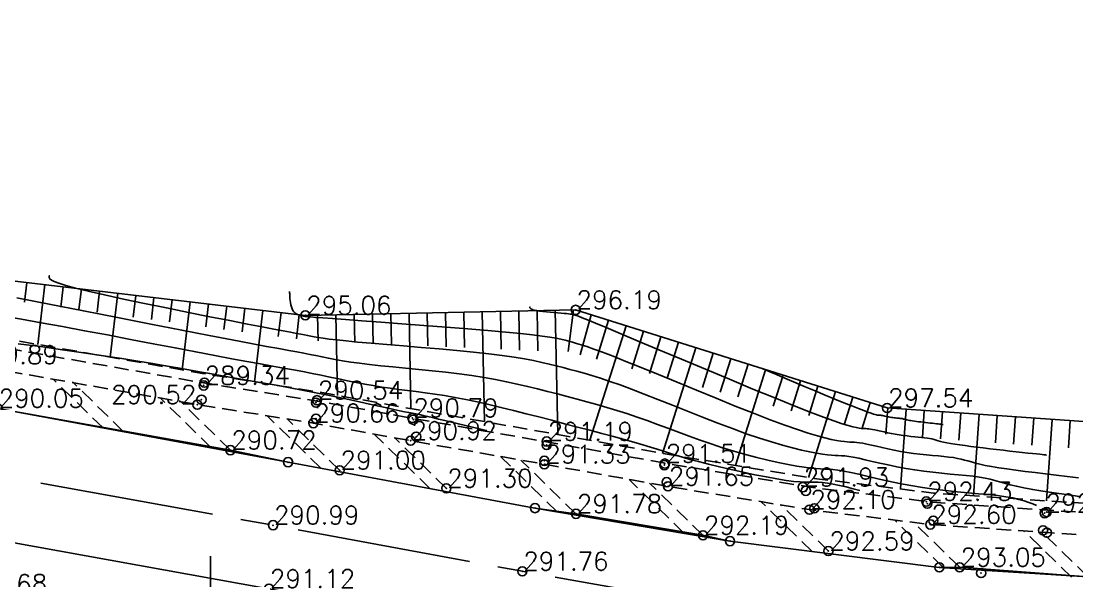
# Model space of a CAD drawing. Header units: millimetres. Extents: x 524954 to 526204, y 9523489 to 9524010.
# Drawn here: x 525789.6 to 525847.4, y 9523801.2 to 9523831.8 of the extents above; entities that cross this region are included whole.
import ezdxf
from ezdxf.enums import TextEntityAlignment as Align

# ---------------------------------------------------------------- set-up
doc = ezdxf.new("R2010")
doc.units = ezdxf.units.MM
doc.header["$PDMODE"] = 32
doc.header["$PDSIZE"] = 0.5
doc.linetypes.add('AXES2', pattern=[28.575, 19.05, -3.175, 3.175, -3.175])
doc.linetypes.add('CACHE2', pattern=[4.7625, 3.175, -1.5875])
for name, color, linetype in [('Axe_Route_Existante', 1, 'AXES2'), ('Bas_Talus', 40, 'CACHE2'), ('Bord_Route_Existante', 6, 'Continuous'), ('Caniveau', 5, 'CACHE2'), ('Carroyage', 7, 'Continuous'), ('CN_01_00', 3, 'Continuous'), ('CN_02_00', 4, 'Continuous'), ('CN_05_00', 6, 'Continuous'), ('Haut_Talus', 30, 'Continuous'), ('Talus', 2, 'Continuous'), ('TopoAlt', 3, 'Continuous'), ('TOPOJIS', 7, 'Continuous')]:
    doc.layers.add(name, color=color, linetype=linetype)
doc.layers.add('Bord_Route_Existante_POLY3D', color=6, linetype='Continuous', plot=False)
doc.styles.add('Simplex 1.0', font='Simplex.shx', dxfattribs={"width": 0.99, "height": 1})

# ---------------------------------------------------------------- blocks, each defined once
blk = doc.blocks.new('TCPOINT M')
at = {"color": 0}
blk.add_point((0, 0), dxfattribs=at)
at = {"layer": 'TopoAlt', "style": 'Simplex 1.0', "width": 0.99}
blk.add_attdef('ALT', (0.15, 0.15), '', height=1, dxfattribs=at)

msp = doc.modelspace()

# ---------------------------------------------------------------- linework, layer by layer
at = {"layer": 'Axe_Route_Existante', "ltscale": 0.5, "flags": 128}
msp.add_lwpolyline([(525586.699, 9523773.004), (525594.438, 9523777.106), (525618.223, 9523789.407), (525625.013, 9523793.73), (525631.595, 9523797.596), (525637.632, 9523800.898), (525652.791, 9523807.42), (525669.106, 9523811.823), (525685.979, 9523814.884), (525693.088, 9523815.654), (525707.454, 9523816.694), (525717.039, 9523816.84), (525725.297, 9523816.644), (525729.698, 9523816.378), (525741.406, 9523815.177), (525741.84, 9523815.117), (525749.699, 9523813.877), (525775.145, 9523809.302), (525803.422, 9523804.201), (525817.048, 9523801.682), (525827.851, 9523799.771), (525839.056, 9523798.429), (525854.65, 9523797.376), (525870.172, 9523796.814), (525884.208, 9523797.02), (525899.003, 9523797.789), (525917.125, 9523799.773), (525932.341, 9523803.156), (525937.747, 9523804.809), (525941.803, 9523806.256), (525947.141, 9523808.768), (525964.848, 9523819.198), (525980.541, 9523832.453), (525991.817, 9523846.401), (526001.896, 9523863.645), (526032.968, 9523917.472), (526051.53, 9523951.634), (526076.259, 9523995.188)], dxfattribs=at)
at = {"layer": 'Bas_Talus', "ltscale": 0.25, "elevation": 307.27, "flags": 128}
msp.add_lwpolyline([(525881.294, 9523804.978), (525871.505, 9523804.728), (525863.683, 9523804.653), (525858.572, 9523804.855), (525852.297, 9523805.12), (525845.832, 9523805.515), (525839.522, 9523805.958), (525832.993, 9523806.76), (525825.298, 9523808.024), (525818.556, 9523809.232), (525811.241, 9523810.519), (525805.915, 9523811.481), (525799.568, 9523812.495), (525787.244, 9523814.667), (525774.113, 9523816.964), (525761.901, 9523819.093), (525751.839, 9523820.843), (525742.068, 9523821.856), (525725.768, 9523822.828), (525717.408, 9523823.033), (525706.723, 9523822.589), (525692.876, 9523821.983), (525687.102, 9523821.151)], dxfattribs=at)
at = {"layer": 'Bord_Route_Existante', "flags": 128}
for points in [[(525706.863, 9523820.143), (525717.393, 9523820.37), (525725.373, 9523820.132), (525729.803, 9523819.851), (525742.19, 9523818.603), (525750.344, 9523817.328), (525762.965, 9523815.055), (525776.432, 9523812.608), (525788.363, 9523810.585), (525804.242, 9523807.643), (525817.737, 9523805.134), (525828.397, 9523803.329), (525839.844, 9523801.895), (525847.958, 9523801.382), (525855.218, 9523800.869), (525857.521, 9523800.668), (525861.018, 9523800.588), (525866.911, 9523800.377), (525874.175, 9523800.261), (525875.063, 9523800.284), (525883.995, 9523800.513)], [(525884.152, 9523793.467), (525869.882, 9523793.206), (525856.608, 9523793.696), (525854.234, 9523793.913), (525841.914, 9523794.627), (525838.504, 9523795.053), (525827.467, 9523796.366), (525816.218, 9523798.392), (525803.195, 9523800.73), (525774.527, 9523805.903), (525748.816, 9523810.429), (525741.663, 9523811.609), (525729.63, 9523812.83), (525724.918, 9523813.109), (525716.953, 9523813.279), (525707.671, 9523813.078)]]:
    msp.add_lwpolyline(points, dxfattribs=at)
at = {"layer": 'Bord_Route_Existante_POLY3D'}
for points in [[(525884.152, 9523793.467, 296.28), (525869.882, 9523793.206, 295.29), (525856.608, 9523793.696, 294.37), (525854.234, 9523793.913, 294.25), (525841.914, 9523794.627, 293.41), (525838.504, 9523795.053, 293.2), (525827.467, 9523796.366, 292.48), (525816.218, 9523798.392, 291.82), (525803.195, 9523800.73, 291.12), (525774.527, 9523805.903, 289.5), (525748.816, 9523810.429, 287.94), (525741.663, 9523811.609, 287.54), (525740.831, 9523811.708, 287.51), (525729.63, 9523812.83, 286.9), (525724.918, 9523813.109, 286.61), (525716.953, 9523813.279, 286.07), (525707.671, 9523813.078, 285.48)], [(525881.044, 9523800.455, 295.89), (525875.063, 9523800.284, 295.44), (525874.175, 9523800.261, 295.36), (525870.323, 9523800.341, 295.13), (525866.911, 9523800.377, 294.87), (525866.382, 9523800.409, 294.74), (525861.018, 9523800.588, 294.51), (525860.511, 9523800.671, 294.39), (525857.521, 9523800.668, 294.25), (525855.218, 9523800.869, 294.13), (525854.132, 9523801.009, 293.94), (525847.958, 9523801.382, 293.49), (525840.957, 9523801.899, 293.05), (525839.844, 9523801.895, 293.13), (525828.397, 9523803.329, 292.37), (525826.92, 9523803.647, 292.19), (525819.976, 9523804.822, 291.78), (525817.737, 9523805.134, 291.72), (525804.242, 9523807.643, 290.92), (525801.089, 9523808.3, 290.72), (525788.363, 9523810.585, 290.05)]]:
    msp.add_polyline3d(points, dxfattribs=at)
at = {"layer": 'Caniveau', "ltscale": 0.25, "flags": 128}
for points, elevation in [([(526001.693, 9523876.706), (525992.67, 9523862.583), (525988.317, 9523856.056), (525986.483, 9523853.58), (525979.846, 9523844.667), (525972.556, 9523835.757), (525965.764, 9523828.474), (525959.142, 9523822.599), (525952.525, 9523818.152), (525945.24, 9523814.478), (525937.422, 9523811.365), (525929.415, 9523808.87), (525922.977, 9523807.359), (525911.343, 9523805.517), (525900.219, 9523804.772), (525883.548, 9523804.534), (525871.514, 9523804.226), (525863.676, 9523804.152), (525858.551, 9523804.354), (525852.271, 9523804.619), (525845.799, 9523805.015), (525839.474, 9523805.458), (525832.921, 9523806.263), (525825.213, 9523807.529), (525818.468, 9523808.739), (525811.153, 9523810.025), (525805.831, 9523810.986), (525799.485, 9523812), (525787.157, 9523814.173), (525774.027, 9523816.47), (525761.815, 9523818.599), (525751.77, 9523820.346), (525742.028, 9523821.356), (525725.747, 9523822.327), (525717.412, 9523822.531), (525706.745, 9523822.088), (525692.923, 9523821.483), (525685.51, 9523820.415), (525667.69, 9523817.467), (525650.531, 9523812.577), (525633.827, 9523805.677), (525628.951, 9523803.575)], 307.27), ([(526002.725, 9523876.046), (525993.696, 9523861.913), (525989.319, 9523855.351), (525987.467, 9523852.849), (525980.812, 9523843.913), (525973.479, 9523834.951), (525966.621, 9523827.596), (525959.894, 9523821.628), (525953.145, 9523817.092), (525945.744, 9523813.359), (525937.832, 9523810.209), (525929.738, 9523807.687), (525923.213, 9523806.156), (525911.48, 9523804.298), (525900.269, 9523803.548), (525883.572, 9523803.309), (525871.536, 9523803.001), (525863.657, 9523802.926), (525858.501, 9523803.129), (525852.208, 9523803.396), (525845.719, 9523803.793), (525839.356, 9523804.238), (525832.747, 9523805.05), (525825.006, 9523806.322), (525818.254, 9523807.532), (525810.938, 9523808.819), (525805.625, 9523809.779), (525799.282, 9523810.792), (525786.945, 9523812.967), (525773.816, 9523815.263), (525761.605, 9523817.392), (525751.602, 9523819.132), (525741.928, 9523820.134), (525725.695, 9523821.102), (525717.422, 9523821.306), (525706.806, 9523820.864), (525693.255, 9523820.056), (525685.68, 9523819.201), (525667.959, 9523816.269), (525650.934, 9523811.417), (525634.345, 9523804.565), (525630.007, 9523801.744)], 307.27), ([(525794.124, 9523809.518), (525791.395, 9523812.182)], -0.08), ([(525800.056, 9523808.419), (525797.261, 9523811.148)], 290.64), ([(525801.089, 9523808.3), (525798.301, 9523811.022)], 290.72), ([(525806.039, 9523807.309), (525803.096, 9523810.183)], 290.92), ([(525807.058, 9523807.204), (525804.185, 9523810.009)], 291), ([(525812.004, 9523806.196), (525808.95, 9523809.178)], 291.22), ([(525812.892, 9523806.219), (525810.068, 9523808.976)], 291.3), ([(525818.956, 9523804.927), (525815.856, 9523807.954)], 291.7), ([(525819.976, 9523804.822), (525816.968, 9523807.758)], 291.78), ([(525825.902, 9523803.751), (525822.879, 9523806.703)], 292.11), ([(525826.92, 9523803.647), (525823.996, 9523806.503)], 292.19), ([(525832.894, 9523802.761), (525830.107, 9523805.483)], 292.51), ([(525833.782, 9523802.785), (525831.202, 9523805.304)], 292.59), ([(525840.069, 9523801.875), (525837.404, 9523804.478)], 292.97), ([(525840.957, 9523801.899), (525838.446, 9523804.35)], 293.05), ([(525847.07, 9523801.359), (525844.489, 9523803.879)], -0.08)]:
    msp.add_lwpolyline(points, dxfattribs=dict(at, elevation=elevation))
for points in [[(525795.248, 9523809.309), (525792.461, 9523812.031)], [(525847.958, 9523801.382), (525845.471, 9523803.81)]]:
    msp.add_lwpolyline(points, dxfattribs=at)
at = {"layer": 'Carroyage'}
msp.add_line((525800, 9523797.5), (525800, 9523802.5), dxfattribs=at)
at = {"layer": 'CN_01_00', "flags": 128}
for points, elevation in [([(525789.405, 9523816.626), (525791.188, 9523816.278), (525793.05, 9523815.913), (525794.923, 9523815.547), (525796.739, 9523815.192), (525798.432, 9523814.863), (525799.933, 9523814.572), (525801.192, 9523814.33), (525802.224, 9523814.134), (525803.061, 9523813.977), (525803.734, 9523813.852), (525804.276, 9523813.752), (525804.718, 9523813.67), (525805.093, 9523813.6), (525805.432, 9523813.534), (525805.764, 9523813.468), (525806.1, 9523813.4), (525806.449, 9523813.33), (525806.821, 9523813.26), (525807.223, 9523813.19), (525807.664, 9523813.12), (525808.153, 9523813.051), (525808.698, 9523812.982), (525809.305, 9523812.916), (525809.963, 9523812.849), (525810.66, 9523812.782), (525811.384, 9523812.711), (525812.122, 9523812.637), (525812.859, 9523812.558), (525813.585, 9523812.471), (525814.286, 9523812.377), (525814.952, 9523812.273), (525815.585, 9523812.161), (525816.19, 9523812.042), (525816.772, 9523811.916), (525817.335, 9523811.785), (525817.885, 9523811.651), (525818.426, 9523811.513), (525818.963, 9523811.374), (525819.501, 9523811.233), (525820.04, 9523811.091), (525820.581, 9523810.945), (525821.124, 9523810.795), (525821.669, 9523810.637), (525822.216, 9523810.472), (525822.767, 9523810.298), (525823.321, 9523810.112), (525823.878, 9523809.915), (525824.44, 9523809.709), (525825.009, 9523809.496), (525825.584, 9523809.28), (525826.168, 9523809.063), (525826.762, 9523808.849), (525827.367, 9523808.639), (525827.984, 9523808.438), (525828.613, 9523808.248), (525829.244, 9523808.071), (525829.866, 9523807.908), (525830.469, 9523807.76), (525831.042, 9523807.631), (525831.572, 9523807.521), (525832.05, 9523807.432), (525832.463, 9523807.365), (525832.807, 9523807.321), (525833.093, 9523807.295), (525833.341, 9523807.281), (525833.567, 9523807.271), (525833.79, 9523807.261), (525834.027, 9523807.242), (525834.298, 9523807.21), (525834.618, 9523807.157), (525835.003, 9523807.08), (525835.448, 9523806.981), (525835.945, 9523806.867), (525836.486, 9523806.743), (525837.062, 9523806.615), (525837.666, 9523806.488), (525838.29, 9523806.368), (525838.925, 9523806.261), (525839.564, 9523806.171), (525840.197, 9523806.096), (525840.819, 9523806.032), (525841.42, 9523805.975), (525841.994, 9523805.923), (525842.532, 9523805.872), (525843.027, 9523805.817), (525843.471, 9523805.757), (525843.858, 9523805.687), (525844.195, 9523805.61), (525844.486, 9523805.529), (525844.741, 9523805.445), (525844.965, 9523805.361), (525845.16, 9523805.283)], 293), ([(525789.492, 9523814.122), (525790.711, 9523813.96), (525791.909, 9523813.794), (525793.063, 9523813.628), (525794.149, 9523813.466), (525795.145, 9523813.313), (525796.035, 9523813.171), (525796.829, 9523813.04), (525797.545, 9523812.918), (525798.198, 9523812.803), (525798.808, 9523812.694), (525799.39, 9523812.589), (525799.961, 9523812.485), (525800.54, 9523812.381), (525801.139, 9523812.276), (525801.758, 9523812.168), (525802.393, 9523812.058), (525803.041, 9523811.945), (525803.697, 9523811.829), (525804.357, 9523811.709), (525805.018, 9523811.586), (525805.675, 9523811.459), (525806.324, 9523811.328), (525806.958, 9523811.196), (525807.57, 9523811.065), (525808.151, 9523810.938), (525808.695, 9523810.818), (525809.193, 9523810.707), (525809.639, 9523810.608), (525810.023, 9523810.524), (525810.344, 9523810.456), (525810.61, 9523810.402), (525810.836, 9523810.357), (525811.037, 9523810.319), (525811.226, 9523810.283), (525811.417, 9523810.245), (525811.625, 9523810.201), (525811.864, 9523810.147), (525812.144, 9523810.082), (525812.461, 9523810.005), (525812.808, 9523809.921), (525813.176, 9523809.83), (525813.557, 9523809.737), (525813.945, 9523809.643), (525814.331, 9523809.552), (525814.707, 9523809.465), (525815.067, 9523809.385), (525815.101, 9523809.378)], 291), ([(525830.18, 9523812.753), (525830.182, 9523812.753), (525830.195, 9523812.747), (525830.231, 9523812.732), (525830.3, 9523812.703), (525830.413, 9523812.655), (525830.583, 9523812.584), (525830.82, 9523812.484), (525831.135, 9523812.351), (525831.534, 9523812.182), (525832.001, 9523811.985), (525832.516, 9523811.769), (525833.056, 9523811.542), (525833.602, 9523811.314), (525834.132, 9523811.094), (525834.625, 9523810.892), (525835.059, 9523810.716), (525835.419, 9523810.573), (525835.708, 9523810.461), (525835.936, 9523810.377), (525836.11, 9523810.316), (525836.241, 9523810.274), (525836.336, 9523810.247), (525836.405, 9523810.232), (525836.455, 9523810.223), (525836.496, 9523810.218), (525836.53, 9523810.215), (525836.56, 9523810.213), (525836.587, 9523810.212), (525836.613, 9523810.211), (525836.642, 9523810.209), (525836.674, 9523810.205), (525836.712, 9523810.199), (525836.758, 9523810.189), (525836.81, 9523810.178), (525836.87, 9523810.164), (525836.934, 9523810.149), (525837.002, 9523810.134), (525837.074, 9523810.119), (525837.149, 9523810.105), (525837.224, 9523810.092), (525837.3, 9523810.081), (525837.375, 9523810.072), (525837.449, 9523810.065), (525837.521, 9523810.058), (525837.589, 9523810.052), (525837.653, 9523810.046), (525837.712, 9523810.039), (525837.765, 9523810.032), (525837.811, 9523810.024), (525837.853, 9523810.014), (525837.892, 9523810.004), (525837.931, 9523809.993), (525837.973, 9523809.981), (525838.019, 9523809.969), (525838.073, 9523809.956), (525838.135, 9523809.942), (525838.208, 9523809.929), (525838.292, 9523809.915), (525838.386, 9523809.901), (525838.488, 9523809.886), (525838.597, 9523809.872), (525838.713, 9523809.857), (525838.834, 9523809.842), (525838.959, 9523809.828), (525839.088, 9523809.813), (525839.217, 9523809.798), (525839.344, 9523809.784), (525839.466, 9523809.77), (525839.582, 9523809.757), (525839.687, 9523809.746), (525839.78, 9523809.735), (525839.859, 9523809.727), (525839.921, 9523809.72), (525839.967, 9523809.715), (525840, 9523809.711), (525840.022, 9523809.709), (525840.036, 9523809.708), (525840.043, 9523809.707), (525840.045, 9523809.707), (525840.046, 9523809.706)], 297)]:
    msp.add_lwpolyline(points, dxfattribs=dict(at, elevation=elevation))
at = {"layer": 'CN_02_00', "flags": 128}
for points, elevation in [([(525791.18, 9523817.832), (525791.18, 9523817.832), (525791.18, 9523817.831), (525791.18, 9523817.828), (525791.18, 9523817.822), (525791.181, 9523817.811), (525791.182, 9523817.796), (525791.183, 9523817.775), (525791.184, 9523817.747), (525791.191, 9523817.71), (525791.222, 9523817.663), (525791.303, 9523817.601), (525791.459, 9523817.523), (525791.714, 9523817.426), (525792.092, 9523817.306), (525792.619, 9523817.161), (525793.32, 9523816.987), (525794.206, 9523816.785), (525795.244, 9523816.56), (525796.386, 9523816.32), (525797.585, 9523816.074), (525798.796, 9523815.83), (525799.97, 9523815.597), (525801.063, 9523815.383), (525802.025, 9523815.195), (525802.824, 9523815.041), (525803.468, 9523814.918), (525803.979, 9523814.821), (525804.38, 9523814.746), (525804.692, 9523814.688), (525804.936, 9523814.643), (525805.135, 9523814.606), (525805.311, 9523814.572), (525805.483, 9523814.537), (525805.671, 9523814.501), (525805.889, 9523814.463), (525806.156, 9523814.421), (525806.487, 9523814.376), (525806.9, 9523814.326), (525807.411, 9523814.272), (525808.036, 9523814.212), (525808.785, 9523814.146), (525809.635, 9523814.074), (525810.558, 9523813.997), (525811.522, 9523813.917), (525812.5, 9523813.832), (525813.46, 9523813.745), (525814.374, 9523813.656), (525815.211, 9523813.565), (525815.95, 9523813.474), (525816.596, 9523813.381), (525817.163, 9523813.288), (525817.664, 9523813.195), (525818.113, 9523813.1), (525818.522, 9523813.006), (525818.905, 9523812.91), (525819.276, 9523812.815), (525819.646, 9523812.718), (525820.026, 9523812.616), (525820.425, 9523812.504), (525820.852, 9523812.377), (525821.315, 9523812.232), (525821.824, 9523812.062), (525822.388, 9523811.864), (525823.015, 9523811.633), (525823.71, 9523811.366), (525824.462, 9523811.07), (525825.256, 9523810.754), (525826.075, 9523810.428), (525826.904, 9523810.1), (525827.726, 9523809.781), (525828.528, 9523809.478), (525829.292, 9523809.202), (525830.005, 9523808.96), (525830.665, 9523808.75), (525831.271, 9523808.572), (525831.822, 9523808.424), (525832.317, 9523808.302), (525832.756, 9523808.206), (525833.137, 9523808.132), (525833.461, 9523808.08), (525833.729, 9523808.045), (525833.953, 9523808.025), (525834.145, 9523808.014), (525834.322, 9523808.007), (525834.496, 9523807.998), (525834.681, 9523807.984), (525834.892, 9523807.959), (525835.142, 9523807.918), (525835.441, 9523807.857), (525835.788, 9523807.78), (525836.176, 9523807.691), (525836.598, 9523807.595), (525837.047, 9523807.495), (525837.518, 9523807.396), (525838.005, 9523807.302), (525838.5, 9523807.219), (525838.998, 9523807.149), (525839.492, 9523807.09), (525839.976, 9523807.04), (525840.445, 9523806.996), (525840.893, 9523806.955), (525841.312, 9523806.915), (525841.698, 9523806.873), (525842.044, 9523806.825), (525842.348, 9523806.771), (525842.621, 9523806.71), (525842.879, 9523806.642), (525843.137, 9523806.569), (525843.41, 9523806.492), (525843.713, 9523806.41), (525844.062, 9523806.325), (525844.471, 9523806.237), (525844.953, 9523806.148), (525845.504, 9523806.057), (525846.116, 9523805.964), (525846.785, 9523805.871), (525847.502, 9523805.776)], 294), ([(525817.462, 9523816.132), (525817.462, 9523816.131), (525817.462, 9523816.131), (525817.463, 9523816.13), (525817.463, 9523816.127), (525817.463, 9523816.123), (525817.463, 9523816.117), (525817.464, 9523816.108), (525817.464, 9523816.096), (525817.466, 9523816.081), (525817.472, 9523816.064), (525817.486, 9523816.044), (525817.514, 9523816.022), (525817.558, 9523816), (525817.623, 9523815.976), (525817.714, 9523815.952), (525817.834, 9523815.929), (525817.986, 9523815.906), (525818.164, 9523815.884), (525818.36, 9523815.864), (525818.565, 9523815.844), (525818.772, 9523815.825), (525818.974, 9523815.808), (525819.161, 9523815.792), (525819.326, 9523815.777), (525819.463, 9523815.764), (525819.574, 9523815.752), (525819.663, 9523815.741), (525819.733, 9523815.731), (525819.787, 9523815.722), (525819.831, 9523815.713), (525819.867, 9523815.705), (525819.9, 9523815.696), (525819.936, 9523815.686), (525819.999, 9523815.665), (525820.115, 9523815.621), (525820.309, 9523815.543), (525820.609, 9523815.421), (525821.04, 9523815.243), (525821.629, 9523814.998), (525822.403, 9523814.674), (525823.374, 9523814.266), (525824.507, 9523813.791), (525825.75, 9523813.27), (525827.056, 9523812.724), (525828.374, 9523812.175), (525829.655, 9523811.645), (525830.849, 9523811.156), (525831.907, 9523810.73), (525832.791, 9523810.383), (525833.509, 9523810.11), (525834.081, 9523809.902), (525834.527, 9523809.75), (525834.868, 9523809.644), (525835.123, 9523809.575), (525835.313, 9523809.533), (525835.457, 9523809.509), (525835.574, 9523809.494), (525835.671, 9523809.485), (525835.755, 9523809.48), (525835.832, 9523809.477), (525835.907, 9523809.473), (525835.988, 9523809.467), (525836.08, 9523809.456), (525836.188, 9523809.438), (525836.319, 9523809.412), (525836.47, 9523809.378), (525836.638, 9523809.34), (525836.822, 9523809.298), (525837.017, 9523809.254), (525837.222, 9523809.211), (525837.434, 9523809.171), (525837.649, 9523809.134), (525837.866, 9523809.104), (525838.081, 9523809.078), (525838.292, 9523809.056), (525838.496, 9523809.037), (525838.69, 9523809.02), (525838.873, 9523809.002), (525839.041, 9523808.984), (525839.191, 9523808.963), (525839.323, 9523808.939), (525839.442, 9523808.913), (525839.555, 9523808.883), (525839.667, 9523808.852), (525839.786, 9523808.818), (525839.917, 9523808.782), (525840.069, 9523808.745), (525840.247, 9523808.707), (525840.457, 9523808.668), (525840.696, 9523808.629), (525840.963, 9523808.588), (525841.253, 9523808.548), (525841.565, 9523808.506), (525841.895, 9523808.465), (525842.241, 9523808.423), (525842.598, 9523808.38), (525842.964, 9523808.338), (525843.332, 9523808.296), (525843.694, 9523808.255), (525844.043, 9523808.216), (525844.372, 9523808.179), (525844.674, 9523808.146), (525844.94, 9523808.117), (525845.163, 9523808.093), (525845.339, 9523808.074), (525845.471, 9523808.059), (525845.566, 9523808.049), (525845.629, 9523808.042), (525845.668, 9523808.038), (525845.688, 9523808.036), (525845.695, 9523808.035), (525845.696, 9523808.035)], 296), ([(525788.671, 9523815.623), (525789.669, 9523815.455), (525790.746, 9523815.267), (525791.902, 9523815.058), (525793.117, 9523814.833), (525794.366, 9523814.598), (525795.624, 9523814.358), (525796.865, 9523814.121), (525798.064, 9523813.89), (525799.197, 9523813.674), (525800.237, 9523813.477), (525801.166, 9523813.303), (525801.991, 9523813.151), (525802.727, 9523813.017), (525803.387, 9523812.898), (525803.986, 9523812.79), (525804.538, 9523812.69), (525805.055, 9523812.593), (525805.553, 9523812.497), (525806.044, 9523812.398), (525806.529, 9523812.298), (525807.01, 9523812.198), (525807.486, 9523812.099), (525807.959, 9523812.004), (525808.429, 9523811.913), (525808.896, 9523811.829), (525809.361, 9523811.753), (525809.825, 9523811.686), (525810.291, 9523811.624), (525810.763, 9523811.566), (525811.246, 9523811.506), (525811.743, 9523811.442), (525812.259, 9523811.37), (525812.797, 9523811.287), (525813.361, 9523811.189), (525813.954, 9523811.073), (525814.574, 9523810.941), (525815.217, 9523810.795), (525815.879, 9523810.637), (525816.557, 9523810.47), (525817.248, 9523810.296), (525817.947, 9523810.116), (525818.651, 9523809.933), (525819.356, 9523809.749), (525820.054, 9523809.567), (525820.736, 9523809.387), (525821.395, 9523809.212), (525822.022, 9523809.043), (525822.608, 9523808.882), (525823.146, 9523808.731), (525823.626, 9523808.592), (525824.046, 9523808.465), (525824.418, 9523808.348), (525824.761, 9523808.239), (525825.093, 9523808.132), (525825.433, 9523808.026), (525825.798, 9523807.916), (525826.206, 9523807.8), (525826.677, 9523807.674), (525827.22, 9523807.537), (525827.822, 9523807.391), (525828.462, 9523807.243), (525829.117, 9523807.097), (525829.766, 9523806.96), (525830.388, 9523806.836), (525830.962, 9523806.731), (525831.465, 9523806.65), (525831.884, 9523806.597), (525832.228, 9523806.567), (525832.516, 9523806.553), (525832.766, 9523806.549), (525832.994, 9523806.548), (525833.218, 9523806.544), (525833.456, 9523806.53), (525833.725, 9523806.499), (525834.038, 9523806.447), (525834.387, 9523806.376), (525834.756, 9523806.291), (525835.134, 9523806.195), (525835.499, 9523806.097)], 292)]:
    msp.add_lwpolyline(points, dxfattribs=dict(at, elevation=elevation))
at = {"layer": 'CN_05_00', "elevation": 295, "flags": 128}
msp.add_lwpolyline([(525804.321, 9523816.982), (525804.321, 9523816.981), (525804.321, 9523816.979), (525804.322, 9523816.971), (525804.322, 9523816.957), (525804.324, 9523816.932), (525804.326, 9523816.896), (525804.329, 9523816.846), (525804.333, 9523816.779), (525804.338, 9523816.694), (525804.345, 9523816.595), (525804.356, 9523816.485), (525804.371, 9523816.37), (525804.392, 9523816.254), (525804.419, 9523816.141), (525804.455, 9523816.036), (525804.499, 9523815.944), (525804.553, 9523815.867), (525804.615, 9523815.805), (525804.681, 9523815.756), (525804.751, 9523815.719), (525804.82, 9523815.691), (525804.887, 9523815.67), (525804.949, 9523815.655), (525805.003, 9523815.644), (525805.049, 9523815.636), (525805.085, 9523815.629), (525805.114, 9523815.623), (525805.137, 9523815.619), (525805.154, 9523815.616), (525805.168, 9523815.613), (525805.179, 9523815.611), (525805.189, 9523815.609), (525805.203, 9523815.607), (525805.241, 9523815.603), (525805.329, 9523815.595), (525805.491, 9523815.582), (525805.752, 9523815.562), (525806.136, 9523815.533), (525806.668, 9523815.493), (525807.374, 9523815.441), (525808.265, 9523815.376), (525809.307, 9523815.299), (525810.455, 9523815.213), (525811.66, 9523815.122), (525812.878, 9523815.028), (525814.061, 9523814.933), (525815.163, 9523814.841), (525816.137, 9523814.754), (525816.948, 9523814.674), (525817.608, 9523814.601), (525818.137, 9523814.535), (525818.557, 9523814.473), (525818.89, 9523814.415), (525819.159, 9523814.361), (525819.384, 9523814.308), (525819.588, 9523814.255), (525819.791, 9523814.202), (525820.013, 9523814.14), (525820.27, 9523814.062), (525820.581, 9523813.96), (525820.962, 9523813.827), (525821.432, 9523813.653), (525822.009, 9523813.431), (525822.709, 9523813.153), (525823.542, 9523812.816), (525824.485, 9523812.43), (525825.503, 9523812.012), (525826.565, 9523811.576), (525827.639, 9523811.138), (525828.691, 9523810.713), (525829.688, 9523810.317), (525830.599, 9523809.966), (525831.398, 9523809.671), (525832.087, 9523809.43), (525832.676, 9523809.237), (525833.175, 9523809.087), (525833.593, 9523808.973), (525833.94, 9523808.89), (525834.225, 9523808.833), (525834.459, 9523808.794), (525834.652, 9523808.77), (525834.812, 9523808.755), (525834.95, 9523808.747), (525835.077, 9523808.742), (525835.202, 9523808.736), (525835.334, 9523808.726), (525835.486, 9523808.707), (525835.665, 9523808.678), (525835.88, 9523808.635), (525836.129, 9523808.579), (525836.407, 9523808.516), (525836.71, 9523808.446), (525837.032, 9523808.374), (525837.37, 9523808.304), (525837.719, 9523808.237), (525838.075, 9523808.177), (525838.432, 9523808.126), (525838.786, 9523808.084), (525839.134, 9523808.048), (525839.47, 9523808.017), (525839.791, 9523807.987), (525840.092, 9523807.959), (525840.369, 9523807.928), (525840.618, 9523807.894), (525840.836, 9523807.855), (525841.032, 9523807.811), (525841.217, 9523807.763), (525841.402, 9523807.71), (525841.598, 9523807.655), (525841.815, 9523807.596), (525842.066, 9523807.535), (525842.359, 9523807.472), (525842.705, 9523807.408), (525843.1, 9523807.343), (525843.54, 9523807.276), (525844.019, 9523807.209), (525844.533, 9523807.141), (525845.078, 9523807.072), (525845.647, 9523807.003), (525846.237, 9523806.933), (525846.84, 9523806.863), (525847.447, 9523806.793)], dxfattribs=at)
at = {"layer": 'Haut_Talus', "flags": 128}
msp.add_lwpolyline([(525685.716, 9523824.916), (525696.191, 9523824.896), (525705.373, 9523824.438), (525716.594, 9523827.293), (525723.404, 9523830.451), (525728.737, 9523828.949), (525737.27, 9523827.911), (525739.501, 9523826.7), (525750.138, 9523826.495), (525757.138, 9523823.986), (525781.586, 9523818.453), (525805.182, 9523815.671), (525819.959, 9523815.97), (525836.994, 9523810.609), (525836.994, 9523810.609), (525869.507, 9523808.355), (525882.184, 9523807.686)], dxfattribs=at)
at = {"layer": 'Talus'}
for p, q in [((525789.958, 9523817.466), (525789.832, 9523816.396, 102.423)), ((525790.951, 9523817.349), (525790.566, 9523814.082, 307.27)), ((525791.944, 9523817.232), (525791.814, 9523816.124, 102.423)), ((525792.938, 9523817.115), (525792.805, 9523815.988, 102.423)), ((525793.931, 9523816.998), (525793.796, 9523815.852, 102.423)), ((525794.924, 9523816.881), (525794.512, 9523813.386, 307.27)), ((525795.917, 9523816.764), (525795.777, 9523815.58, 102.423)), ((525796.91, 9523816.647), (525796.768, 9523815.444, 102.423)), ((525797.903, 9523816.529), (525797.759, 9523815.308, 102.423)), ((525798.896, 9523816.412), (525798.458, 9523812.69, 307.27)), ((525799.889, 9523816.295), (525799.741, 9523815.036, 102.423)), ((525800.883, 9523816.178), (525800.732, 9523814.904, 102.423)), ((525801.876, 9523816.061), (525801.724, 9523814.774, 102.423)), ((525802.869, 9523815.944), (525802.409, 9523812.041, 307.27)), ((525803.862, 9523815.827), (525803.707, 9523814.512, 102.423)), ((525804.855, 9523815.71), (525804.699, 9523814.382, 102.423)), ((525805.853, 9523815.685), (525805.881, 9523814.282, 102.423)), ((525806.852, 9523815.705), (525806.942, 9523811.295, 307.27)), ((525807.852, 9523815.725), (525807.883, 9523814.188, 102.423)), ((525808.852, 9523815.746), (525808.884, 9523814.141, 102.423)), ((525809.852, 9523815.766), (525809.886, 9523814.094, 102.423)), ((525810.852, 9523815.786), (525810.957, 9523810.57, 307.27)), ((525811.851, 9523815.806), (525811.888, 9523814.001, 102.423)), ((525812.851, 9523815.826), (525812.889, 9523813.956, 102.423)), ((525813.851, 9523815.847), (525813.89, 9523813.911, 102.423)), ((525814.851, 9523815.867), (525814.972, 9523809.862, 307.27)), ((525815.851, 9523815.887), (525815.892, 9523813.82, 102.423)), ((525816.85, 9523815.907), (525816.894, 9523813.775, 102.423)), ((525817.85, 9523815.927), (525817.895, 9523813.729, 102.423)), ((525818.85, 9523815.948), (525818.983, 9523809.156, 307.27)), ((525819.85, 9523815.968), (525819.561, 9523813.697, 102.423)), ((525820.809, 9523815.703), (525820.2, 9523813.52, 102.423)), ((525822.717, 9523815.102), (525820.746, 9523808.84, 307.27)), ((525821.763, 9523815.402), (525821.093, 9523813.274, 102.423)), ((525823.67, 9523814.802), (525823.026, 9523812.755, 102.423)), ((525824.624, 9523814.502), (525823.993, 9523812.496, 102.423)), ((525826.532, 9523813.902), (525824.715, 9523808.128, 307.27)), ((525825.578, 9523814.202), (525824.96, 9523812.236, 102.423)), ((525827.486, 9523813.601), (525826.894, 9523811.72, 102.423)), ((525828.44, 9523813.301), (525827.862, 9523811.465, 102.423)), ((525830.348, 9523812.701), (525828.7, 9523807.465, 307.27)), ((525829.394, 9523813.001), (525828.83, 9523811.21, 102.423)), ((525831.301, 9523812.401), (525830.767, 9523810.701, 102.423)), ((525832.255, 9523812.1), (525831.735, 9523810.446, 102.423)), ((525834.163, 9523811.5), (525832.687, 9523806.81, 307.27)), ((525833.209, 9523811.8), (525832.703, 9523810.191, 102.423)), ((525835.117, 9523811.2), (525834.642, 9523809.691, 102.423)), ((525836.071, 9523810.9), (525835.615, 9523809.45, 102.423)), ((525837.026, 9523810.607), (525836.927, 9523809.172, 102.423)), ((525838.024, 9523810.538), (525837.722, 9523806.179, 307.27)), ((525839.021, 9523810.469), (525838.919, 9523808.998, 102.423)), ((525840.019, 9523810.399), (525839.916, 9523808.914, 102.423)), ((525841.017, 9523810.33), (525840.914, 9523808.845, 102.423)), ((525842.014, 9523810.261), (525841.705, 9523805.805, 307.27)), ((525843.012, 9523810.192), (525842.909, 9523808.706, 102.423)), ((525844.009, 9523810.123), (525843.906, 9523808.637, 102.423)), ((525845.007, 9523810.054), (525844.904, 9523808.567, 102.423)), ((525846.005, 9523809.984), (525845.695, 9523805.525, 307.27)), ((525847.002, 9523809.915), (525846.899, 9523808.431, 102.423))]:
    msp.add_line(p, q, dxfattribs=at)

# ---------------------------------------------------------------- block references
at = {"layer": 'TOPOJIS'}
ref = msp.add_blockref('TCPOINT M', (525805.182, 9523815.671, 295.06), dxfattribs=at)
ref.add_attrib('ALT', '295.06', (525805.232, 9523815.721, 295.06), dxfattribs={"layer": 'TopoAlt', "height": 1, "style": 'Simplex 1.0', "width": 0.99})
ref = msp.add_blockref('TCPOINT M', (525819.959, 9523815.97, 296.19), dxfattribs=at)
ref.add_attrib('ALT', '296.19', (525820.009, 9523816.02, 296.19), dxfattribs={"layer": 'TopoAlt', "height": 1, "style": 'Simplex 1.0', "width": 0.99})
ref = msp.add_blockref('TCPOINT M', (525786.945, 9523812.967, 289.89), dxfattribs=at)
ref.add_attrib('ALT', '289.89', (525786.995, 9523813.017, 289.89), dxfattribs={"layer": 'TopoAlt', "height": 1, "style": 'Simplex 1.0', "width": 0.99})
ref = msp.add_blockref('TCPOINT M', (525799.625, 9523811.839, 289.34), dxfattribs=at)
ref.add_attrib('ALT', '289.34', (525799.675, 9523811.889, 289.34), dxfattribs={"layer": 'TopoAlt', "height": 1, "style": 'Simplex 1.0', "width": 0.99})
for p in [(525799.668, 9523811.991, 290.49), (525799.507, 9523811.066, 289.36), (525805.768, 9523810.9, 289.63), (525805.764, 9523810.024, 289.61), (525811.079, 9523809.963, 289.92), (525811.245, 9523809.037, 289.92), (525818.381, 9523808.582, 290.32), (525818.25, 9523807.719, 290.31), (525804.242, 9523807.643, 290.92), (525824.809, 9523807.482, 290.62), (525824.94, 9523806.551, 290.64), (525832.548, 9523806.076, 291.04), (525839.185, 9523805.379, 291.56), (525817.737, 9523805.134, 291.72), (525833.016, 9523805.124, 291.1), (525845.715, 9523804.916, 292.91), (525839.513, 9523804.45, 291.58), (525845.518, 9523803.921, 292.04), (525845.719, 9523803.793, 293.06), (525828.397, 9523803.329, 292.37), (525839.844, 9523801.895, 293.13), (525842.131, 9523801.586, 293.25)]:
    msp.add_blockref('TCPOINT M', p, dxfattribs=at)
ref = msp.add_blockref('TCPOINT M', (525805.819, 9523811.032, 290.54), dxfattribs=at)
ref.add_attrib('ALT', '290.54', (525805.869, 9523811.082, 290.54), dxfattribs={"layer": 'TopoAlt', "height": 1, "style": 'Simplex 1.0', "width": 0.99})
ref = msp.add_blockref('TCPOINT M', (525788.363, 9523810.585, 290.05), dxfattribs=at)
ref.add_attrib('ALT', '290.05', (525788.413, 9523810.635, 290.05), dxfattribs={"layer": 'TopoAlt', "height": 1, "style": 'Simplex 1.0', "width": 0.99})
ref = msp.add_blockref('TCPOINT M', (525799.282, 9523810.792, 290.52), dxfattribs=at)
ref.add_attrib('ALT', '290.52', dxfattribs={"layer": 'TopoAlt', "height": 1, "style": 'Simplex 1.0', "width": 0.99}).set_placement((525799.232, 9523810.842, 290.52), align=Align.RIGHT)
ref = msp.add_blockref('TCPOINT M', (525836.994, 9523810.609, 297.54), dxfattribs=at)
ref.add_attrib('ALT', '297.54', (525837.044, 9523810.659, 297.54), dxfattribs={"layer": 'TopoAlt', "height": 1, "style": 'Simplex 1.0', "width": 0.99})
ref = msp.add_blockref('TCPOINT M', (525805.625, 9523809.779, 290.66), dxfattribs=at)
ref.add_attrib('ALT', '290.66', (525805.675, 9523809.829, 290.66), dxfattribs={"layer": 'TopoAlt', "height": 1, "style": 'Simplex 1.0', "width": 0.99})
ref = msp.add_blockref('TCPOINT M', (525811.038, 9523810.061, 290.79), dxfattribs=at)
ref.add_attrib('ALT', '290.79', (525811.088, 9523810.111, 290.79), dxfattribs={"layer": 'TopoAlt', "height": 1, "style": 'Simplex 1.0', "width": 0.99})
ref = msp.add_blockref('TCPOINT M', (525810.938, 9523808.819, 290.92), dxfattribs=at)
ref.add_attrib('ALT', '290.92', (525810.988, 9523808.869, 290.92), dxfattribs={"layer": 'TopoAlt', "height": 1, "style": 'Simplex 1.0', "width": 0.99})
ref = msp.add_blockref('TCPOINT M', (525818.38, 9523808.776, 291.19), dxfattribs=at)
ref.add_attrib('ALT', '291.19', (525818.43, 9523808.826, 291.19), dxfattribs={"layer": 'TopoAlt', "height": 1, "style": 'Simplex 1.0', "width": 0.99})
ref = msp.add_blockref('TCPOINT M', (525801.089, 9523808.3, 290.72), dxfattribs=at)
ref.add_attrib('ALT', '290.72', (525801.139, 9523808.35, 290.72), dxfattribs={"layer": 'TopoAlt', "height": 1, "style": 'Simplex 1.0', "width": 0.99})
ref = msp.add_blockref('TCPOINT M', (525818.254, 9523807.532, 291.33), dxfattribs=at)
ref.add_attrib('ALT', '291.33', (525818.304, 9523807.582, 291.33), dxfattribs={"layer": 'TopoAlt', "height": 1, "style": 'Simplex 1.0', "width": 0.99})
ref = msp.add_blockref('TCPOINT M', (525824.835, 9523807.569, 291.51), dxfattribs=at)
ref.add_attrib('ALT', '291.51', (525824.885, 9523807.619, 291.51), dxfattribs={"layer": 'TopoAlt', "height": 1, "style": 'Simplex 1.0', "width": 0.99})
ref = msp.add_blockref('TCPOINT M', (525807.058, 9523807.204, 291), dxfattribs=at)
ref.add_attrib('ALT', '291.00', (525807.108, 9523807.254, 291), dxfattribs={"layer": 'TopoAlt', "height": 1, "style": 'Simplex 1.0', "width": 0.99})
ref = msp.add_blockref('TCPOINT M', (525825.006, 9523806.322, 291.65), dxfattribs=at)
ref.add_attrib('ALT', '291.65', (525825.056, 9523806.372, 291.65), dxfattribs={"layer": 'TopoAlt', "height": 1, "style": 'Simplex 1.0', "width": 0.99})
ref = msp.add_blockref('TCPOINT M', (525812.892, 9523806.219, 291.3), dxfattribs=at)
ref.add_attrib('ALT', '291.30', (525812.942, 9523806.269, 291.3), dxfattribs={"layer": 'TopoAlt', "height": 1, "style": 'Simplex 1.0', "width": 0.99})
ref = msp.add_blockref('TCPOINT M', (525832.383, 9523806.281, 291.93), dxfattribs=at)
ref.add_attrib('ALT', '291.93', (525832.433, 9523806.331, 291.93), dxfattribs={"layer": 'TopoAlt', "height": 1, "style": 'Simplex 1.0', "width": 0.99})
ref = msp.add_blockref('TCPOINT M', (525839.13, 9523805.495, 292.43), dxfattribs=at)
ref.add_attrib('ALT', '292.43', (525839.18, 9523805.545, 292.43), dxfattribs={"layer": 'TopoAlt', "height": 1, "style": 'Simplex 1.0', "width": 0.99})
ref = msp.add_blockref('TCPOINT M', (525819.976, 9523804.822, 291.78), dxfattribs=at)
ref.add_attrib('ALT', '291.78', (525820.026, 9523804.872, 291.78), dxfattribs={"layer": 'TopoAlt', "height": 1, "style": 'Simplex 1.0', "width": 0.99})
ref = msp.add_blockref('TCPOINT M', (525832.747, 9523805.05, 292.1), dxfattribs=at)
ref.add_attrib('ALT', '292.10', (525832.797, 9523805.1, 292.1), dxfattribs={"layer": 'TopoAlt', "height": 1, "style": 'Simplex 1.0', "width": 0.99})
ref = msp.add_blockref('TCPOINT M', (525845.598, 9523804.858, 292.04), dxfattribs=at)
ref.add_attrib('ALT', '292.04', (525845.648, 9523804.908, 292.04), dxfattribs={"layer": 'TopoAlt', "height": 1, "style": 'Simplex 1.0', "width": 0.99})
ref = msp.add_blockref('TCPOINT M', (525803.422, 9523804.201, 290.99), dxfattribs=at)
ref.add_attrib('ALT', '290.99', (525803.472, 9523804.251, 290.99), dxfattribs={"layer": 'TopoAlt', "height": 1, "style": 'Simplex 1.0', "width": 0.99})
ref = msp.add_blockref('TCPOINT M', (525839.356, 9523804.238, 292.6), dxfattribs=at)
ref.add_attrib('ALT', '292.60', (525839.406, 9523804.288, 292.6), dxfattribs={"layer": 'TopoAlt', "height": 1, "style": 'Simplex 1.0', "width": 0.99})
ref = msp.add_blockref('TCPOINT M', (525826.92, 9523803.647, 292.19), dxfattribs=at)
ref.add_attrib('ALT', '292.19', (525826.97, 9523803.697, 292.19), dxfattribs={"layer": 'TopoAlt', "height": 1, "style": 'Simplex 1.0', "width": 0.99})
ref = msp.add_blockref('TCPOINT M', (525833.782, 9523802.785, 292.59), dxfattribs=at)
ref.add_attrib('ALT', '292.59', (525833.832, 9523802.835, 292.59), dxfattribs={"layer": 'TopoAlt', "height": 1, "style": 'Simplex 1.0', "width": 0.99})
ref = msp.add_blockref('TCPOINT M', (525817.048, 9523801.682, 291.76), dxfattribs=at)
ref.add_attrib('ALT', '291.76', (525817.098, 9523801.732, 291.76), dxfattribs={"layer": 'TopoAlt', "height": 1, "style": 'Simplex 1.0', "width": 0.99})
ref = msp.add_blockref('TCPOINT M', (525840.957, 9523801.899, 293.05), dxfattribs=at)
ref.add_attrib('ALT', '293.05', (525841.007, 9523801.949, 293.05), dxfattribs={"layer": 'TopoAlt', "height": 1, "style": 'Simplex 1.0', "width": 0.99})
ref = msp.add_blockref('TCPOINT M', (525803.195, 9523800.73, 291.12), dxfattribs=at)
ref.add_attrib('ALT', '291.12', (525803.245, 9523800.78, 291.12), dxfattribs={"layer": 'TopoAlt', "height": 1, "style": 'Simplex 1.0', "width": 0.99})
ref = msp.add_blockref('TCPOINT M', (525791.124, 9523800.454, 290.68), dxfattribs=at)
ref.add_attrib('ALT', '290.68', dxfattribs={"layer": 'TopoAlt', "height": 1, "style": 'Simplex 1.0', "width": 0.99}).set_placement((525791.074, 9523800.504, 290.68), align=Align.RIGHT)

doc.saveas('drawing.dxf')
